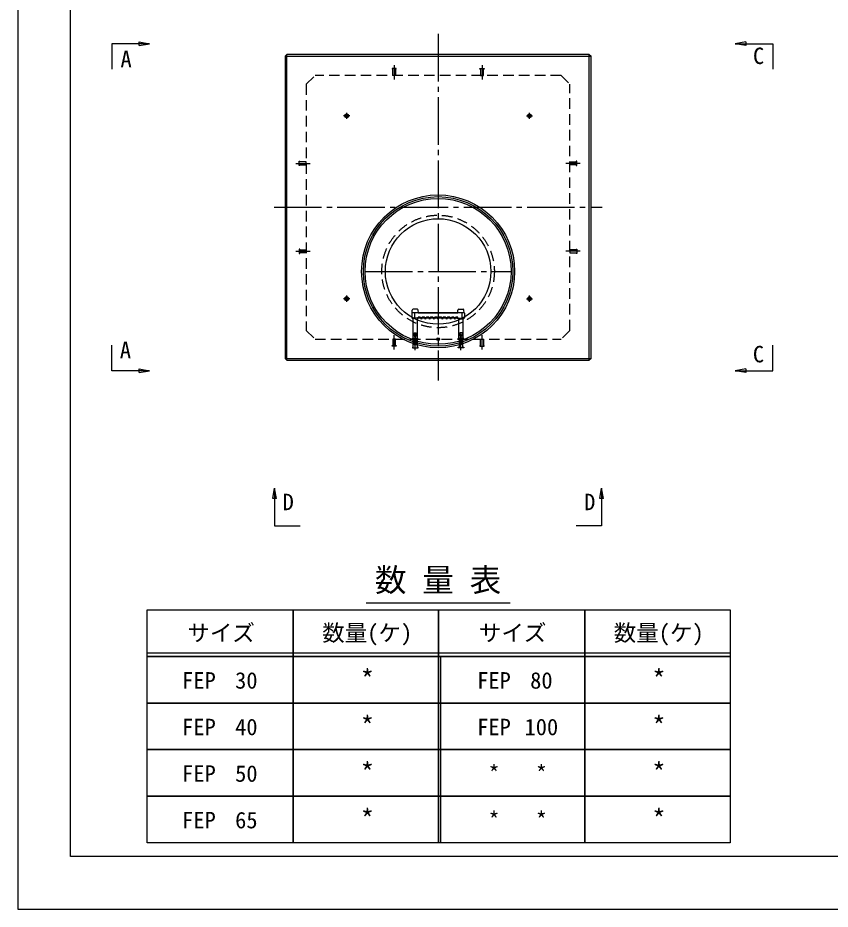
# Model space of a CAD drawing. Units: millimetres, scale not verified. Extents: x -7958 to 7958, y -4534 to 4653.
# Drawn here: x -4642 to -22, y -4534 to 537 of the extents above; entities that cross this region are included whole.
import ezdxf
from ezdxf.enums import TextEntityAlignment as Align

# ---------------------------------------------------------------- set-up
doc = ezdxf.new("R2010")
doc.units = ezdxf.units.MM
doc.header["$LTSCALE"] = 30
doc.header["$PDMODE"] = 32
doc.header["$PDSIZE"] = 15
doc.linetypes.add('CHAIN2', pattern=[12, 9, -1, 1, -1])
doc.linetypes.add('DASHED2', pattern=[3, 2, -1])
for name, color, linetype in [('0-0_0', 4, 'Continuous'), ('0-B_00枠', 4, 'Continuous'), ('0-D_02補助線', 4, 'Continuous'), ('0-F_04文字', 7, 'Continuous')]:
    doc.layers.add(name, color=color, linetype=linetype)
doc.styles.add('ＭＳ ゴシック', font='')
doc.styles.get('ＭＳ ゴシック').set_extended_font_data('MS Gothic')

msp = doc.modelspace()

# ---------------------------------------------------------------- linework, layer by layer
at = {"layer": '0-0_0'}
for p, q in [((-4642.24, 4375.97), (-4642.24, -4534.03)), ((-3121.76, 318.75), (-1381.76, 318.75)), ((-3111.76, -1411.25), (-3111.76, 328.75)), ((-1391.76, -1411.25), (-1391.76, 328.75)), ((-3121.76, -1401.25), (-1381.76, -1401.25)), ((-3906.78, -3096.58), (-3906.78, -2831.66)), ((-3075.9, -3096.58), (-3075.9, -2831.66)), ((-2248.63, -3096.58), (-2248.63, -2831.66)), ((-1417.74, -3096.58), (-1417.74, -2831.66)), ((-3906.78, -3361.5), (-3906.78, -3096.58)), ((-3075.9, -3361.5), (-3075.9, -3096.58)), ((-2248.63, -3361.5), (-2248.63, -3096.58)), ((-1417.74, -3361.5), (-1417.74, -3096.58)), ((-3906.78, -3626.42), (-3906.78, -3361.5)), ((-3075.9, -3626.42), (-3075.9, -3361.5)), ((-2248.63, -3626.42), (-2248.63, -3361.5)), ((-1417.74, -3626.42), (-1417.74, -3361.5)), ((-3906.78, -3891.34), (-3906.78, -3626.42)), ((-3075.9, -3891.34), (-3075.9, -3626.42)), ((-2248.63, -3891.34), (-2248.63, -3626.42)), ((-1417.74, -3891.34), (-1417.74, -3626.42)), ((-3906.78, -4156.26), (-3906.78, -3891.34)), ((-3075.9, -4156.26), (-3075.9, -3891.34)), ((-2248.63, -4156.26), (-2248.63, -3891.34)), ((-1417.74, -4156.26), (-1417.74, -3891.34))]:
    msp.add_line(p, q, dxfattribs=at)
at = {"layer": '0-0_0', "linetype": 'CHAIN2'}
for p, q in [((-2251.76, 444.71), (-2251.76, -1527.21)), ((-2754.26, -21.25), (-2789.26, -21.25)), ((-2771.76, -38.75), (-2771.76, -3.75)), ((-1749.26, -21.25), (-1714.26, -21.25)), ((-1731.76, -38.75), (-1731.76, -3.75)), ((-3185.12, -541.25), (-1318.4, -541.25)), ((-2667.32, -906.25), (-1836.21, -906.25)), ((-2754.26, -1061.25), (-2789.26, -1061.25)), ((-2771.76, -1078.75), (-2771.76, -1043.75)), ((-1749.26, -1061.25), (-1714.26, -1061.25)), ((-1731.76, -1078.75), (-1731.76, -1043.75)), ((-2381.76, -1354.65), (-2381.76, -1261.87)), ((-2121.76, -1354.65), (-2121.76, -1261.87))]:
    msp.add_line(p, q, dxfattribs=at)
at = {"layer": '0-0_0', "color": 3}
for p, q in [((-3121.76, 318.75), (-3111.76, 328.75)), ((-3121.76, 318.75), (-3121.76, -1401.25)), ((-1391.76, 328.75), (-3111.76, 328.75)), ((-1391.76, 328.75), (-1381.76, 318.75)), ((-1381.76, -1401.25), (-1381.76, 318.75)), ((-3111.76, -1411.25), (-3121.76, -1401.25)), ((-3111.76, -1411.25), (-1391.76, -1411.25)), ((-1381.76, -1401.25), (-1391.76, -1411.25))]:
    msp.add_line(p, q, dxfattribs=at)
at = {"layer": '0-0_0', "color": 7, "linetype": 'CHAIN2'}
for p, q in [((-2501.76, 267.65), (-2501.76, 185.85)), ((-2001.76, 267.65), (-2001.76, 185.85)), ((-3060.66, -291.25), (-2978.86, -291.25)), ((-1442.86, -291.25), (-1524.66, -291.25)), ((-3060.66, -791.25), (-2978.86, -791.25)), ((-1442.86, -791.25), (-1524.66, -791.25)), ((-2501.76, -1350.15), (-2501.76, -1268.35)), ((-2001.76, -1350.15), (-2001.76, -1268.35))]:
    msp.add_line(p, q, dxfattribs=at)
at = {"layer": '0-0_0', "linetype": 'DASHED2'}
for p, q in [((-3001.76, 158.75), (-2951.76, 208.75)), ((-1551.76, 208.75), (-2951.76, 208.75)), ((-1551.76, 208.75), (-1501.76, 158.75)), ((-3001.76, 158.75), (-3001.76, -1241.25)), ((-1501.76, -1241.25), (-1501.76, 158.75)), ((-3001.76, -1241.25), (-2951.76, -1291.25)), ((-1501.76, -1241.25), (-1551.76, -1291.25)), ((-2951.76, -1291.25), (-1551.76, -1291.25))]:
    msp.add_line(p, q, dxfattribs=at)
at = {"layer": '0-0_0', "color": 6}
msp.add_line((7657.76, -4234.03), (-4342.24, -4234.03), dxfattribs=at)
msp.add_lwpolyline([(-4342.24, -4234.03), (-4342.24, 2725.02), (-4342.24, 4075.97)], dxfattribs=at)
at = {"layer": '0-0_0', "color": 7, "linetype": 'DASHED2'}
for points in [[(-2493.51, 244.75), (-2489.76, 244.75), (-2489.76, 248.75), (-2513.76, 248.75), (-2513.76, 244.75), (-2510.01, 244.75)], [(-2493.51, 244.75), (-2493.51, 208.75), (-2510.01, 208.75), (-2510.01, 244.75)], [(-2010.01, 244.75), (-2013.76, 244.75), (-2013.76, 248.75), (-1989.76, 248.75), (-1989.76, 244.75), (-1993.51, 244.75)], [(-2010.01, 244.75), (-2010.01, 208.75), (-1993.51, 208.75), (-1993.51, 244.75)], [(-3037.76, -299.5), (-3037.76, -303.25), (-3041.76, -303.25), (-3041.76, -279.25), (-3037.76, -279.25), (-3037.76, -283)], [(-3037.76, -299.5), (-3001.76, -299.5), (-3001.76, -283), (-3037.76, -283)], [(-1465.76, -299.5), (-1501.76, -299.5), (-1501.76, -283), (-1465.76, -283)], [(-1465.76, -299.5), (-1465.76, -303.25), (-1461.76, -303.25), (-1461.76, -279.25), (-1465.76, -279.25), (-1465.76, -283)], [(-3037.76, -783), (-3037.76, -779.25), (-3041.76, -779.25), (-3041.76, -803.25), (-3037.76, -803.25), (-3037.76, -799.5)], [(-3037.76, -783), (-3001.76, -783), (-3001.76, -799.5), (-3037.76, -799.5)], [(-1465.76, -783), (-1501.76, -783), (-1501.76, -799.5), (-1465.76, -799.5)], [(-1465.76, -783), (-1465.76, -779.25), (-1461.76, -779.25), (-1461.76, -803.25), (-1465.76, -803.25), (-1465.76, -799.5)], [(-2493.51, -1327.25), (-2493.51, -1291.25), (-2510.01, -1291.25), (-2510.01, -1327.25)], [(-2010.01, -1327.25), (-2010.01, -1291.25), (-1993.51, -1291.25), (-1993.51, -1327.25)], [(-2493.51, -1327.25), (-2489.76, -1327.25), (-2489.76, -1331.25), (-2513.76, -1331.25), (-2513.76, -1327.25), (-2510.01, -1327.25)], [(-2010.01, -1327.25), (-2013.76, -1327.25), (-2013.76, -1331.25), (-1989.76, -1331.25), (-1989.76, -1327.25), (-1993.51, -1327.25)]]:
    msp.add_lwpolyline(points, dxfattribs=at)
at = {"layer": '0-0_0', "linetype": 'DASHED2'}
for points in [[(-2392.66, -1336.75), (-2392.66, -1291.25), (-2370.86, -1291.25), (-2370.86, -1336.75)], [(-2110.86, -1336.75), (-2110.86, -1291.25), (-2132.66, -1291.25), (-2132.66, -1336.75)], [(-2392.66, -1336.75), (-2397.76, -1336.75), (-2397.76, -1341.25), (-2365.76, -1341.25), (-2365.76, -1336.75), (-2370.86, -1336.75)], [(-2110.86, -1336.75), (-2105.76, -1336.75), (-2105.76, -1341.25), (-2137.76, -1341.25), (-2137.76, -1336.75), (-2132.66, -1336.75)]]:
    msp.add_lwpolyline(points, dxfattribs=at)
at = {"layer": '0-0_0'}
for centre, radius in [((-2771.76, -21.25), 10.9), ((-2771.76, -21.25), 8), ((-1731.76, -21.25), 10.9), ((-1731.76, -21.25), 8), ((-2251.76, -905.75), 425), ((-2251.76, -905.75), 415), ((-2771.76, -1061.25), 10.9), ((-2771.76, -1061.25), 8), ((-1731.76, -1061.25), 10.9), ((-1731.76, -1061.25), 8)]:
    msp.add_circle(centre, radius, dxfattribs=at)
at = {"layer": '0-0_0', "color": 3}
for centre, radius in [((-2251.76, -905.75), 435), ((-2251.76, -906.25), 300), ((-2251.76, -906.25), 300)]:
    msp.add_circle(centre, radius, dxfattribs=at)
at = {"layer": '0-0_0', "linetype": 'DASHED2'}
msp.add_circle((-2251.76, -906.25), 320, dxfattribs=at)
at = {"layer": '0-B_00枠'}
for p, q in [((-2661.4, -2791.39), (-1842.12, -2791.94)), ((-3906.78, -3076.58), (-590.47, -3076.58)), ((-2238.63, -3096.58), (-2238.63, -4156.26))]:
    msp.add_line(p, q, dxfattribs=at)
for points in [[(-4642.24, -4534.03), (7957.76, -4534.03), (7957.76, 4375.97), (-4642.24, 4375.97)], [(-3906.78, -2831.66), (-3075.9, -2831.66), (-3075.9, -3096.58), (-3906.78, -3096.58)], [(-3075.9, -2831.66), (-2248.63, -2831.66), (-2248.63, -3096.58), (-3075.9, -3096.58)], [(-2248.63, -2831.66), (-1417.74, -2831.66), (-1417.74, -3096.58), (-2248.63, -3096.58)], [(-1417.74, -2831.66), (-590.47, -2831.66), (-590.47, -3096.58), (-1417.74, -3096.58)], [(-3906.78, -3096.58), (-3075.9, -3096.58), (-3075.9, -3361.5), (-3906.78, -3361.5)], [(-3075.9, -3096.58), (-2248.63, -3096.58), (-2248.63, -3361.5), (-3075.9, -3361.5)], [(-2248.63, -3096.58), (-1417.74, -3096.58), (-1417.74, -3361.5), (-2248.63, -3361.5)], [(-1417.74, -3096.58), (-590.47, -3096.58), (-590.47, -3361.5), (-1417.74, -3361.5)], [(-3906.78, -3361.5), (-3075.9, -3361.5), (-3075.9, -3626.42), (-3906.78, -3626.42)], [(-3075.9, -3361.5), (-2248.63, -3361.5), (-2248.63, -3626.42), (-3075.9, -3626.42)], [(-2248.63, -3361.5), (-1417.74, -3361.5), (-1417.74, -3626.42), (-2248.63, -3626.42)], [(-1417.74, -3361.5), (-590.47, -3361.5), (-590.47, -3626.42), (-1417.74, -3626.42)], [(-3906.78, -3626.42), (-3075.9, -3626.42), (-3075.9, -3891.34), (-3906.78, -3891.34)], [(-3075.9, -3626.42), (-2248.63, -3626.42), (-2248.63, -3891.34), (-3075.9, -3891.34)], [(-2248.63, -3626.42), (-1417.74, -3626.42), (-1417.74, -3891.34), (-2248.63, -3891.34)], [(-1417.74, -3626.42), (-590.47, -3626.42), (-590.47, -3891.34), (-1417.74, -3891.34)], [(-3906.78, -3891.34), (-3075.9, -3891.34), (-3075.9, -4156.26), (-3906.78, -4156.26)], [(-3075.9, -3891.34), (-2248.63, -3891.34), (-2248.63, -4156.26), (-3075.9, -4156.26)], [(-2248.63, -3891.34), (-1417.74, -3891.34), (-1417.74, -4156.26), (-2248.63, -4156.26)], [(-1417.74, -3891.34), (-590.47, -3891.34), (-590.47, -4156.26), (-1417.74, -4156.26)]]:
    msp.add_lwpolyline(points, dxfattribs=at)
at = {"layer": '0-D_02補助線'}
for p, q in [((-3892.85, 388.75), (-4106.74, 388.75)), ((-4106.74, 388.75), (-4106.74, 243.7)), ((-3951.94, 378.33), (-3951.94, 399.17)), ((-3951.94, 399.17), (-3892.85, 388.75)), ((-3951.94, 378.33), (-3892.85, 388.75)), ((-502.08, 399.17), (-561.17, 388.75)), ((-561.17, 388.75), (-347.28, 388.75)), ((-502.08, 378.33), (-561.17, 388.75)), ((-502.08, 399.17), (-502.08, 378.33)), ((-347.28, 388.75), (-347.28, 243.7)), ((-2401.76, -1143.25), (-2401.76, -1169.25)), ((-2399.46, -1141.25), (-2398.93, -1126.07)), ((-2369.59, -1121.25), (-2393.93, -1121.25)), ((-2385.92, -1141.25), (-2385.92, -1171.25)), ((-2364.76, -1143.67), (-2364.76, -1141.25)), ((-2138.76, -1143.67), (-2364.76, -1143.67)), ((-2364.06, -1141.25), (-2364.59, -1126.07)), ((-2139.46, -1141.25), (-2138.93, -1126.07)), ((-2138.76, -1143.67), (-2138.76, -1141.25)), ((-2133.93, -1121.25), (-2109.59, -1121.25)), ((-2117.6, -1141.25), (-2117.6, -1171.25)), ((-2104.06, -1141.25), (-2104.59, -1126.07)), ((-2101.76, -1143.25), (-2101.76, -1169.25)), ((-2359.76, -1171.25), (-2399.76, -1171.25)), ((-2394.26, -1285.25), (-2394.26, -1177.25)), ((-2366.26, -1174.25), (-2369.26, -1177.25)), ((-2369.26, -1285.25), (-2369.26, -1177.25)), ((-2366.26, -1171.25), (-2366.26, -1174.25)), ((-2364.76, -1171.25), (-2364.76, -1166.25)), ((-2359.76, -1166.25), (-2364.76, -1166.25)), ((-2138.76, -1166.25), (-2143.76, -1166.25)), ((-2143.76, -1171.25), (-2103.76, -1171.25)), ((-2138.76, -1171.25), (-2138.76, -1166.25)), ((-2137.26, -1171.25), (-2137.26, -1174.25)), ((-2106.26, -1174.25), (-2137.26, -1174.25)), ((-2137.26, -1174.25), (-2134.26, -1177.25)), ((-2109.26, -1177.25), (-2134.26, -1177.25)), ((-2134.26, -1285.25), (-2134.26, -1177.25)), ((-2106.26, -1174.25), (-2109.26, -1177.25)), ((-2109.26, -1285.25), (-2109.26, -1177.25)), ((-2106.26, -1171.25), (-2106.26, -1174.25)), ((-4106.74, -1471.25), (-4106.74, -1326.19)), ((-347.28, -1471.25), (-347.28, -1326.19)), ((-3951.94, -1481.67), (-3951.94, -1460.83)), ((-3951.94, -1460.83), (-3892.85, -1471.25)), ((-502.08, -1460.83), (-561.17, -1471.25)), ((-502.08, -1460.83), (-502.08, -1481.67)), ((-3892.85, -1471.25), (-4106.74, -1471.25)), ((-3951.94, -1481.67), (-3892.85, -1471.25)), ((-561.17, -1471.25), (-347.28, -1471.25)), ((-502.08, -1481.67), (-561.17, -1471.25)), ((-3192.18, -2197.8), (-3181.76, -2138.71)), ((-3181.76, -2138.71), (-3181.76, -2352.6)), ((-3171.34, -2197.8), (-3181.76, -2138.71)), ((-1332.18, -2197.8), (-1321.76, -2138.71)), ((-1321.76, -2138.71), (-1321.76, -2352.6)), ((-1311.34, -2197.8), (-1321.76, -2138.71)), ((-3171.34, -2197.8), (-3192.18, -2197.8)), ((-1311.34, -2197.8), (-1332.18, -2197.8)), ((-3181.76, -2352.6), (-3036.7, -2352.6)), ((-1321.76, -2352.6), (-1466.81, -2352.6))]:
    msp.add_line(p, q, dxfattribs=at)
at = {"layer": '0-D_02補助線', "linetype": 'DASHED2'}
for p, q in [((-2387.7, -1255.25), (-2387.7, -1275.25)), ((-2115.82, -1255.25), (-2115.82, -1275.25)), ((-2397.26, -1288.25), (-2394.26, -1285.25)), ((-2397.26, -1288.25), (-2366.26, -1288.25)), ((-2397.26, -1291.25), (-2397.26, -1288.25)), ((-2366.26, -1291.25), (-2397.26, -1291.25)), ((-2394.26, -1285.25), (-2369.26, -1285.25)), ((-2388.76, -1293.25), (-2389.76, -1291.25)), ((-2389.76, -1293.25), (-2373.76, -1293.25)), ((-2387.7, -1275.25), (-2375.82, -1275.25)), ((-2374.76, -1293.25), (-2373.76, -1291.25)), ((-2366.26, -1288.25), (-2369.26, -1285.25)), ((-2366.26, -1291.25), (-2366.26, -1288.25)), ((-2137.26, -1288.25), (-2134.26, -1285.25)), ((-2106.26, -1288.25), (-2137.26, -1288.25)), ((-2137.26, -1291.25), (-2137.26, -1288.25)), ((-2137.26, -1291.25), (-2106.26, -1291.25)), ((-2109.26, -1285.25), (-2134.26, -1285.25)), ((-2128.76, -1293.25), (-2129.76, -1291.25)), ((-2113.76, -1293.25), (-2129.76, -1293.25)), ((-2115.82, -1275.25), (-2127.7, -1275.25)), ((-2114.76, -1293.25), (-2113.76, -1291.25)), ((-2106.26, -1288.25), (-2109.26, -1285.25)), ((-2106.26, -1291.25), (-2106.26, -1288.25))]:
    msp.add_line(p, q, dxfattribs=at)
at = {"layer": '0-D_02補助線', "linetype": 'CHAIN2'}
for p, q in [((-2381.76, -1265.02), (-2381.76, -1317.48)), ((-2121.76, -1265.02), (-2121.76, -1317.48))]:
    msp.add_line(p, q, dxfattribs=at)
at = {"layer": '0-D_02補助線', "color": 134, "linetype": 'DASHED2'}
for p, q in [((-2389.76, -1319.75), (-2389.76, -1291.25)), ((-2388.76, -1321.25), (-2388.76, -1293.25)), ((-2374.76, -1321.25), (-2374.76, -1293.25)), ((-2373.76, -1319.75), (-2373.76, -1291.25)), ((-2129.76, -1319.75), (-2129.76, -1291.25)), ((-2128.76, -1321.25), (-2128.76, -1293.25)), ((-2114.76, -1321.25), (-2114.76, -1293.25)), ((-2113.76, -1319.75), (-2113.76, -1291.25)), ((-2389.76, -1319.75), (-2373.76, -1319.75)), ((-2388.76, -1321.25), (-2389.76, -1319.75)), ((-2388.76, -1321.25), (-2374.76, -1321.25)), ((-2374.76, -1321.25), (-2373.76, -1319.75)), ((-2113.76, -1319.75), (-2129.76, -1319.75)), ((-2128.76, -1321.25), (-2129.76, -1319.75)), ((-2114.76, -1321.25), (-2128.76, -1321.25)), ((-2114.76, -1321.25), (-2113.76, -1319.75))]:
    msp.add_line(p, q, dxfattribs=at)
at = {"layer": '0-D_02補助線'}
for points in [[(-2103.76, -1141.25), (-2138.76, -1141.25), (-2364.76, -1141.25), (-2399.46, -1141.25)], [(-2397.26, -1171.25), (-2397.26, -1174.25), (-2394.26, -1177.25)]]:
    msp.add_lwpolyline(points, dxfattribs=at)
at = {"layer": '0-D_02補助線', "linetype": 'DASHED2'}
for points in [[(-2387.7, -1255.25), (-2375.82, -1255.25), (-2375.82, -1275.25)], [(-2115.82, -1255.25), (-2127.7, -1255.25), (-2127.7, -1275.25)]]:
    msp.add_lwpolyline(points, dxfattribs=at)
at = {"layer": '0-D_02補助線'}
for centre, radius, start, end in [((-2399.76, -1143.25), 2, 90, 180), ((-2393.93, -1126.25), 5, 90, 177.995), ((-2369.59, -1126.25), 5, 2.005, 90), ((-2133.93, -1126.25), 5, 90, 177.995), ((-2109.59, -1126.25), 5, 2.005, 90), ((-2103.76, -1143.25), 2, 0, 90), ((-2399.76, -1169.25), 2, 180, 270), ((-2359.76, -1183.25), 17, 53.1301, 90), ((-2359.76, -1183.25), 17, 53.1301, 90), ((-2359.76, -1183.25), 12, 53.1301, 90), ((-2347.76, -1167.25), 8, 233.13607, 306.87587), ((-2347.76, -1167.25), 3, 233.1301, 306.8699), ((-2335.76, -1183.25), 17, 53.1301, 126.8699), ((-2335.76, -1183.25), 12, 53.13408, 126.87388), ((-2323.76, -1167.25), 8, 233.13607, 306.87587), ((-2323.76, -1167.25), 3, 233.1301, 306.8699), ((-2311.76, -1183.25), 17, 53.1301, 126.8699), ((-2311.76, -1183.25), 12, 53.13408, 126.87388), ((-2299.76, -1167.25), 8, 233.13607, 306.87587), ((-2299.76, -1167.25), 3, 233.1301, 306.8699), ((-2287.76, -1183.25), 17, 53.1301, 126.8699), ((-2287.76, -1183.25), 12, 53.13408, 126.87388), ((-2275.76, -1167.25), 8, 233.13607, 306.87587), ((-2275.76, -1167.25), 3, 233.1301, 306.8699), ((-2263.76, -1183.25), 17, 53.1301, 126.8699), ((-2263.76, -1183.25), 12, 53.13408, 126.87388), ((-2251.76, -1167.25), 8, 233.13607, 306.87587), ((-2251.76, -1167.25), 3, 233.1301, 306.8699), ((-2239.76, -1183.25), 17, 53.1301, 126.8699), ((-2239.76, -1183.25), 12, 53.13408, 126.87388), ((-2227.76, -1167.25), 8, 233.13607, 306.87587), ((-2227.76, -1167.25), 3, 233.1301, 306.8699), ((-2215.76, -1183.25), 17, 53.1301, 126.8699), ((-2215.76, -1183.25), 12, 53.13408, 126.87388), ((-2203.76, -1167.25), 8, 233.13607, 306.87587), ((-2203.76, -1167.25), 3, 233.1301, 306.8699), ((-2191.76, -1183.25), 17, 53.1301, 126.8699), ((-2191.76, -1183.25), 12, 53.13408, 126.87388), ((-2179.76, -1167.25), 8, 233.13607, 306.87587), ((-2179.76, -1167.25), 3, 233.1301, 306.8699), ((-2167.76, -1183.25), 17, 53.1301, 126.8699), ((-2167.76, -1183.25), 12, 53.13408, 126.87388), ((-2155.76, -1167.25), 8, 233.13607, 306.87587), ((-2155.76, -1167.25), 3, 233.1301, 306.8699), ((-2143.76, -1183.25), 17, 90, 126.8699), ((-2143.76, -1183.25), 12, 90, 126.8699), ((-2103.76, -1169.25), 2, 270, 0)]:
    msp.add_arc(centre, radius, start, end, dxfattribs=at)
at = {"layer": '0-D_02補助線', "color": 7}
msp.add_point((-2251.76, -1291.25), dxfattribs=at)

# ---------------------------------------------------------------- texts
at = {"layer": '0-D_02補助線', "style": 'ＭＳ ゴシック'}
for s, p in [('C', (-460.73, 245.39)), ('A', (-4058.32, 227.15)), ('A', (-4062.09, -1428.32)), ('C', (-461.66, -1451.69)), ('D', (-3136.04, -2292.52)), ('D', (-1421.09, -2292.52))]:
    msp.add_text(s, height=93.84, dxfattribs=at).set_placement(p, align=Align.BOTTOM_LEFT)
at = {"layer": '0-F_04文字', "style": 'ＭＳ ゴシック'}
msp.add_text('数 量 表', height=131.8, dxfattribs=at).set_placement((-2611.18, -2766.99), align=Align.BOTTOM_LEFT)
at = {"layer": '0-F_04文字', "color": 3, "style": 'ＭＳ ゴシック'}
for s, height, p in [('サイズ', 93.84, (-3677.94, -3037.22)), ('数量(ケ)', 93.84, (-2911.06, -3037.22)), ('サイズ', 93.84, (-2019.79, -3037.22)), ('数量(ケ)', 93.84, (-1252.9, -3037.22)), ('FEP', 93.84, (-3707.81, -3307.68)), ('30', 93.84, (-3406.34, -3307.68)), ('*', 112.6, (-2692.26, -3317.95)), ('FEP', 93.84, (-2029.66, -3307.68)), ('80', 93.84, (-1728.19, -3307.68)), ('*', 112.6, (-1034.1, -3317.95)), ('*', 112.6, (-2692.26, -3582.87)), ('*', 112.6, (-1034.1, -3582.87)), ('FEP', 93.84, (-3707.81, -3572.6)), ('40', 93.84, (-3406.34, -3572.6)), ('FEP', 93.84, (-2029.66, -3572.6)), ('100', 93.84, (-1760.19, -3572.6)), ('*', 112.6, (-2692.26, -3847.79)), ('*', 112.6, (-1034.1, -3847.79)), ('FEP', 93.84, (-3707.81, -3837.52)), ('50', 93.84, (-3406.34, -3837.52)), ('*', 93.84, (-1965.65, -3837.52)), ('*', 93.84, (-1696.19, -3837.52)), ('FEP', 93.84, (-3707.81, -4102.43)), ('65', 93.84, (-3406.34, -4102.43)), ('*', 112.6, (-2692.26, -4112.71)), ('*', 93.84, (-1965.65, -4102.43)), ('*', 93.84, (-1696.19, -4102.43)), ('*', 112.6, (-1034.1, -4112.71))]:
    msp.add_text(s, height=height, dxfattribs=at).set_placement(p, align=Align.BOTTOM_LEFT)

doc.saveas('drawing.dxf')
